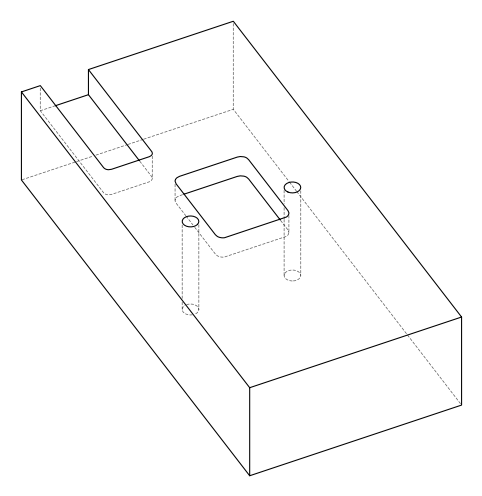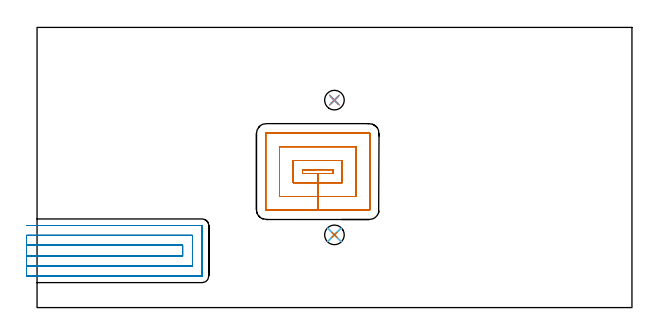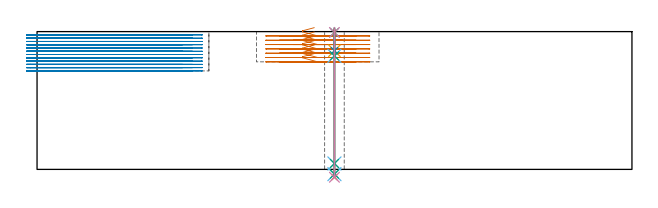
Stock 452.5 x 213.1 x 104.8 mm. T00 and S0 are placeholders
(PLAN: 10 operations, 8 tool changes, 34.6 min)
(1 MILL_RECTANGULAR_POCKET | POCKET_RECTANGULAR_STRAIGHT | UGT0201_132 | Follow Part, ap 3.5, ae 75% | 9.9 min | 155200 mm3)
(2 MILL_SLOT | SLOT_PARTIAL_RECTANGULAR | NXT0201_013 | Follow Part, ap 2.5, ae 75% | 22.56 min | 188828 mm3)
(3 SPOT_DRILL | STEP1HOLE | NXT0321_9005460120000 | 0.03 min | 9 mm3)
(4 SPOT_DRILL_1 | STEP1HOLE_1 | NXT0321_9005460120000 | 0.03 min | 13 mm3)
(5 DRILL_BLIND_HOLE_INTO_CENTER | STEP1HOLE | UGT0301_492 | 0.07 min | 900 mm3)
(6 GUN_DRILL_THROUGH_HOLE | STEP1HOLE | UGT0307_006 | 0.52 min | 5813 mm3)
(7 DRILL_TO_ENLARGE_THROUGH_HOLE | STEP1HOLE | UGT0301_280 | 0.45 min | 11499 mm3)
(8 DRILL_BLIND_HOLE_INTO_CENTER_1 | STEP1HOLE_1 | UGT0301_492 | 0.07 min | 900 mm3)
(9 GUN_DRILL_THROUGH_HOLE_1 | STEP1HOLE_1 | UGT0307_006 | 0.52 min | 5834 mm3)
(10 DRILL_TO_ENLARGE_THROUGH_HOLE_1 | STEP1HOLE_1 | UGT0301_280 | 0.45 min | 11483 mm3)
(TOOL UGT0201_132 | Carbide End Mill 14.0 | D14 FL30 Z4)
(TOOL NXT0201_013 | ENDMILL 10mm | D10 FL30 Z4)
(TOOL NXT0321_9005460120000 | NC Spot Drill, 142deg, 12mm, Carbide, Uncoated | D12 PA142 FL30 Z2)
(TOOL UGT0301_492 | Carbide Drill 9.7 mm | D9.7 PA118 FL87 Z2)
(TOOL UGT0307_006 | Gun Drill 9 mm | D9 PA130 FL24 Z1)
(TOOL UGT0301_280 | Twist Drill 14.9 mm | D14.9 PA118 FL114 Z2)
(OP 1 MILL_RECTANGULAR_POCKET)
G17 G21 G94 G90
T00 M6
G54
G17 G0 G90 X210.859 Y104.9 S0 M3
G43 Z114.8 H0
Z107.8
G94 G1 X201.9 Z105.399 F250.
Y102. Z104.622
X213.5 Z101.514
X225.1 F500.
Y104.9
X201.9
Y102.
X213.5
Y95.
X232.1
Y111.9
X194.9
Y95.
X213.5
Y84.5
X242.6
Y122.4
X184.4
Y84.5
X213.5
Y74.
X252.6
G3 X253.1 Y74.5 R0.5
G1 Y132.4
G3 X252.6 Y132.9 R0.5
G1 X174.4
G3 X173.9 Y132.4 R0.5
G1 Y74.5
G3 X174.4 Y74. R0.5
G1 X213.5
X214.5
G0 X210.859 Y104.9 Z104.514
G1 X201.9 Z102.114 F250.
Y102. Z101.337
X213.5 Z98.229
X225.1 F500.
Y104.9
X201.9
Y102.
X213.5
Y95.
X232.1
Y111.9
X194.9
Y95.
X213.5
Y84.5
X242.6
Y122.4
X184.4
Y84.5
X213.5
Y74.
X252.6
G3 X253.1 Y74.5 R0.5
G1 Y132.4
G3 X252.6 Y132.9 R0.5
G1 X174.4
G3 X173.9 Y132.4 R0.5
G1 Y74.5
G3 X174.4 Y74. R0.5
G1 X213.5
X214.5
G0 X210.859 Y104.9 Z101.229
G1 X201.9 Z98.828 F250.
Y102. Z98.051
X213.5 Z94.943
X225.1 F500.
Y104.9
X201.9
Y102.
X213.5
Y95.
X232.1
Y111.9
X194.9
Y95.
X213.5
Y84.5
X242.6
Y122.4
X184.4
Y84.5
X213.5
Y74.
X252.6
G3 X253.1 Y74.5 R0.5
G1 Y132.4
G3 X252.6 Y132.9 R0.5
G1 X174.4
G3 X173.9 Y132.4 R0.5
G1 Y74.5
G3 X174.4 Y74. R0.5
G1 X213.5
X214.5
G0 X210.859 Y104.9 Z97.943
G1 X201.9 Z95.542 F250.
Y102. Z94.765
X213.5 Z91.657
X225.1 F500.
Y104.9
X201.9
Y102.
X213.5
Y95.
X232.1
Y111.9
X194.9
Y95.
X213.5
Y84.5
X242.6
Y122.4
X184.4
Y84.5
X213.5
Y74.
X252.6
G3 X253.1 Y74.5 R0.5
G1 Y132.4
G3 X252.6 Y132.9 R0.5
G1 X174.4
G3 X173.9 Y132.4 R0.5
G1 Y74.5
G3 X174.4 Y74. R0.5
G1 X213.5
X214.5
G0 X210.859 Y104.9 Z94.657
G1 X201.9 Z92.257 F250.
Y102. Z91.48
X213.5 Z88.371
X225.1 F500.
Y104.9
X201.9
Y102.
X213.5
Y95.
X232.1
Y111.9
X194.9
Y95.
X213.5
Y84.5
X242.6
Y122.4
X184.4
Y84.5
X213.5
Y74.
X252.6
G3 X253.1 Y74.5 R0.5
G1 Y132.4
G3 X252.6 Y132.9 R0.5
G1 X174.4
G3 X173.9 Y132.4 R0.5
G1 Y74.5
G3 X174.4 Y74. R0.5
G1 X213.5
X214.5
G0 X210.859 Y104.9 Z91.371
G1 X201.9 Z88.971 F250.
Y102. Z88.194
X213.5 Z85.086
X225.1 F500.
Y104.9
X201.9
Y102.
X213.5
Y95.
X232.1
Y111.9
X194.9
Y95.
X213.5
Y84.5
X242.6
Y122.4
X184.4
Y84.5
X213.5
Y74.
X252.6
G3 X253.1 Y74.5 R0.5
G1 Y132.4
G3 X252.6 Y132.9 R0.5
G1 X174.4
G3 X173.9 Y132.4 R0.5
G1 Y74.5
G3 X174.4 Y74. R0.5
G1 X213.5
X214.5
G0 X210.859 Y104.9 Z88.086
G1 X201.9 Z85.685 F250.
Y102. Z84.908
X213.5 Z81.8
X225.1 F500.
Y104.9
X201.9
Y102.
X213.5
Y95.
X232.1
Y111.9
X194.9
Y95.
X213.5
Y84.5
X242.6
Y122.4
X184.4
Y84.5
X213.5
Y74.
X252.6
G3 X253.1 Y74.5 R0.5
G1 Y132.4
G3 X252.6 Y132.9 R0.5
G1 X174.4
G3 X173.9 Y132.4 R0.5
G1 Y74.5
G3 X174.4 Y74. R0.5
G1 X213.5
X214.5
G0 Z114.8
M5
M2
(OP 2 MILL_SLOT)
G17 G21 G94 G90
T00 M6
G54
G17 G0 G90 X-8. Y39. S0 M3
G43 Z114.8 H0
Z102.308
G94 G1 X-5. F250.
X110.7 F500.
Y47.4
X-5.
X-8. F250.
Y31.5
X-5.
X118.2 F500.
Y54.9
X-5.
X-8. F250.
Y24.
X-5.
X125.4 F500.
G3 X125.7 Y24.3 R0.3
G1 Y62.1
G3 X125.4 Y62.4 R0.3
G1 X-5.
X-8. F250.
G0 Y39. Z99.817
G1 X-5.
X110.7 F500.
Y47.4
X-5.
X-8. F250.
Y31.5
X-5.
X118.2 F500.
Y54.9
X-5.
X-8. F250.
Y24.
X-5.
X125.4 F500.
G3 X125.7 Y24.3 R0.3
G1 Y62.1
G3 X125.4 Y62.4 R0.3
G1 X-5.
X-8. F250.
G0 Y39. Z97.325
G1 X-5.
X110.7 F500.
Y47.4
X-5.
X-8. F250.
Y31.5
X-5.
X118.2 F500.
Y54.9
X-5.
X-8. F250.
Y24.
X-5.
X125.4 F500.
G3 X125.7 Y24.3 R0.3
G1 Y62.1
G3 X125.4 Y62.4 R0.3
G1 X-5.
X-8. F250.
G0 Y39. Z94.833
G1 X-5.
X110.7 F500.
Y47.4
X-5.
X-8. F250.
Y31.5
X-5.
X118.2 F500.
Y54.9
X-5.
X-8. F250.
Y24.
X-5.
X125.4 F500.
G3 X125.7 Y24.3 R0.3
G1 Y62.1
G3 X125.4 Y62.4 R0.3
G1 X-5.
X-8. F250.
G0 Y39. Z92.342
G1 X-5.
X110.7 F500.
Y47.4
X-5.
X-8. F250.
Y31.5
X-5.
X118.2 F500.
Y54.9
X-5.
X-8. F250.
Y24.
X-5.
X125.4 F500.
G3 X125.7 Y24.3 R0.3
G1 Y62.1
G3 X125.4 Y62.4 R0.3
G1 X-5.
X-8. F250.
G0 Y39. Z89.85
G1 X-5.
X110.7 F500.
Y47.4
X-5.
X-8. F250.
Y31.5
X-5.
X118.2 F500.
Y54.9
X-5.
X-8. F250.
Y24.
X-5.
X125.4 F500.
G3 X125.7 Y24.3 R0.3
G1 Y62.1
G3 X125.4 Y62.4 R0.3
G1 X-5.
X-8. F250.
G0 Y39. Z87.358
G1 X-5.
X110.7 F500.
Y47.4
X-5.
X-8. F250.
Y31.5
X-5.
X118.2 F500.
Y54.9
X-5.
X-8. F250.
Y24.
X-5.
X125.4 F500.
G3 X125.7 Y24.3 R0.3
G1 Y62.1
G3 X125.4 Y62.4 R0.3
G1 X-5.
X-8. F250.
G0 Y39. Z84.867
G1 X-5.
X110.7 F500.
Y47.4
X-5.
X-8. F250.
Y31.5
X-5.
X118.2 F500.
Y54.9
X-5.
X-8. F250.
Y24.
X-5.
X125.4 F500.
G3 X125.7 Y24.3 R0.3
G1 Y62.1
G3 X125.4 Y62.4 R0.3
G1 X-5.
X-8. F250.
G0 Y39. Z82.375
G1 X-5.
X110.7 F500.
Y47.4
X-5.
X-8. F250.
Y31.5
X-5.
X118.2 F500.
Y54.9
X-5.
X-8. F250.
Y24.
X-5.
X125.4 F500.
G3 X125.7 Y24.3 R0.3
G1 Y62.1
G3 X125.4 Y62.4 R0.3
G1 X-5.
X-8. F250.
G0 Y39. Z79.883
G1 X-5.
X110.7 F500.
Y47.4
X-5.
X-8. F250.
Y31.5
X-5.
X118.2 F500.
Y54.9
X-5.
X-8. F250.
Y24.
X-5.
X125.4 F500.
G3 X125.7 Y24.3 R0.3
G1 Y62.1
G3 X125.4 Y62.4 R0.3
G1 X-5.
X-8. F250.
G0 Y39. Z77.392
G1 X-5.
X110.7 F500.
Y47.4
X-5.
X-8. F250.
Y31.5
X-5.
X118.2 F500.
Y54.9
X-5.
X-8. F250.
Y24.
X-5.
X125.4 F500.
G3 X125.7 Y24.3 R0.3
G1 Y62.1
G3 X125.4 Y62.4 R0.3
G1 X-5.
X-8. F250.
G0 Y39. Z74.9
G1 X-5.
X110.7 F500.
Y47.4
X-5.
X-8. F250.
Y31.5
X-5.
X118.2 F500.
Y54.9
X-5.
X-8. F250.
Y24.
X-5.
X125.4 F500.
G3 X125.7 Y24.3 R0.3
G1 Y62.1
G3 X125.4 Y62.4 R0.3
G1 X-5.
X-8. F250.
G0 Z114.8
M5
M2
(OP 3 SPOT_DRILL)
G17 G21 G94 G90
T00 M6
G54
G17 G0 G90 X226.2 Y55.3 S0 M3
G43 Z114.8 H0
G94 G81 G98 Z104.159 F250. R107.8
G80
M5
M2
(OP 4 SPOT_DRILL_1)
G17 G21 G94 G90
T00 M6
G54
G17 G0 G90 X226.2 Y157.8 S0 M3
G43 Z114.8 H0
G94 G81 G98 Z104.159 F250. R107.8
G80
M5
M2
(OP 5 DRILL_BLIND_HOLE_INTO_CENTER)
G17 G21 G94 G90
T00 M6
G54
G17 G0 G90 X226.2 Y55.3 S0 M3
G43 Z114.8 H0
G94 G81 G98 Z90.25 F250. R106.8
G80
M5
M2
(OP 6 GUN_DRILL_THROUGH_HOLE)
G17 G21 G94 G90
T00 M6
G54
G17 G0 G90 X226.2 Y55.3 M8
G43 Z114.8 H0
Z102.453
S716 M3
G94 G1 Z86.355 F125. M26
G4 X.084
Z4.5 F250.
G4 X.084
Z-3.598 F125.
G4 X.084
M5
M9
G0 Z102.453
Z114.8
M2
(OP 7 DRILL_TO_ENLARGE_THROUGH_HOLE)
G17 G21 G94 G90
T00 M6
G54
G17 G0 G90 X226.2 Y55.3 S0 M3
G43 Z114.8 H0
G94 G73 G98 Z-5.976 F250. Q13.847 R106.8
G80
M5
M2
(OP 8 DRILL_BLIND_HOLE_INTO_CENTER_1)
G17 G21 G94 G90
T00 M6
G54
G17 G0 G90 X226.2 Y157.8 S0 M3
G43 Z114.8 H0
G94 G81 G98 Z90.25 F250. R106.8
G80
M5
M2
(OP 9 GUN_DRILL_THROUGH_HOLE_1)
G17 G21 G94 G90
T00 M6
G54
G17 G0 G90 X226.2 Y157.8 M8
G43 Z114.8 H0
Z102.453
S716 M3
G94 G1 Z86.355 F125. M26
G4 X.084
Z4.5 F250.
G4 X.084
Z-3.598 F125.
G4 X.084
M5
M9
G0 Z102.453
Z114.8
M2
(OP 10 DRILL_TO_ENLARGE_THROUGH_HOLE_1)
G17 G21 G94 G90
T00 M6
G54
G17 G0 G90 X226.2 Y157.8 S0 M3
G43 Z114.8 H0
G94 G73 G98 Z-5.976 F250. Q13.847 R106.8
G80
M5
M2
